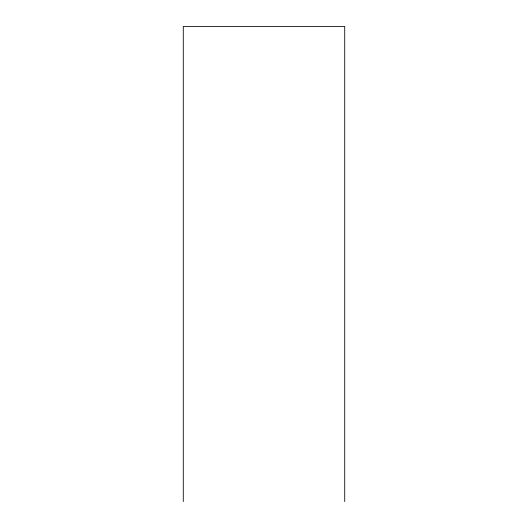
<?xml version="1.0" encoding="UTF-8"?>
<svg xmlns="http://www.w3.org/2000/svg" width="528" height="528" viewBox="0 0 528 528"><rect width="100%" height="100%" fill="white"/><g stroke="black" fill="none" stroke-linecap="round" stroke-linejoin="round"><path stroke-width="0.79" d="M344.718 501.6L344.718 26.4L183.282 26.4L183.282 501.6"/></g></svg>
